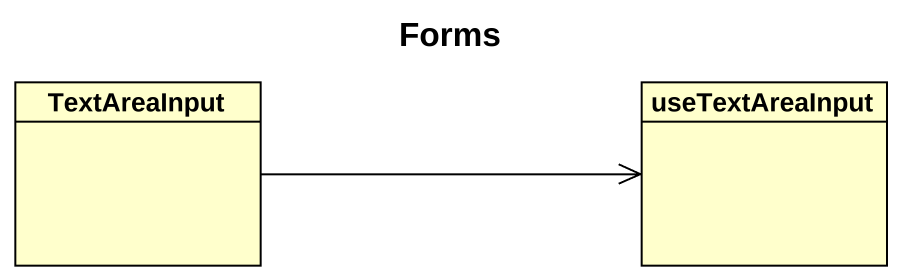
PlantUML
@startuml
title Forms
hide circle
hide empty members
class TextAreaInput
class useTextAreaInput
TextAreaInput -right-> useTextAreaInput
@enduml
